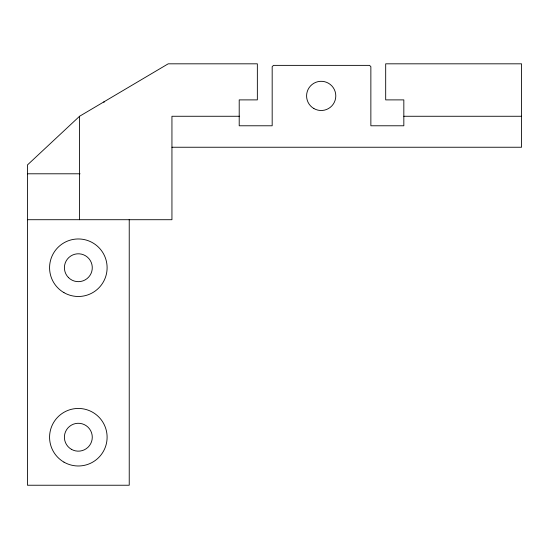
<?xml version="1.0" encoding="UTF-8"?>
<svg xmlns="http://www.w3.org/2000/svg" width="549" height="549" viewBox="0 0 549 549"><rect width="100%" height="100%" fill="white"/><g stroke="black" fill="none" stroke-linecap="round" stroke-linejoin="round"><path stroke-width="0.82" d="M171.94 147.242L521.55 147.242L521.55 63.821L385.686 63.821L385.686 99.891L403.831 99.891L403.831 125.783L370.863 125.783L370.863 66.676L369.559 65.372L273.484 65.372L272.174 66.676L272.174 125.783L239.206 125.783L239.206 99.891L257.351 99.891L257.351 63.821L168.2 63.821L79.571 116.264L27.45 164.947L27.45 485.234L129.235 485.234L129.235 219.456M103.624 102.032L104.379 102.032M239.652 116.264L171.94 116.264L171.94 219.71L27.45 219.71M403.831 116.264L521.55 116.264M27.45 173.793L80.044 173.793M79.571 116.264L79.571 219.71M63.959 462.134A28.768 28.768 0 0 0 107.11 437.217A28.768 28.768 0 0 0 63.959 412.306A28.768 28.768 0 0 0 63.959 462.134M63.959 292.638A28.768 28.768 0 0 0 107.11 267.727A28.768 28.768 0 0 0 63.959 242.816A28.768 28.768 0 0 0 63.959 292.638M68.488 277.581A13.938 13.938 0 0 0 91.807 271.336A13.938 13.938 0 0 0 74.733 254.262A13.938 13.938 0 0 0 68.488 277.581M71.37 449.295A13.938 13.938 0 0 0 92.28 437.217A13.938 13.938 0 0 0 71.37 425.146A13.938 13.938 0 0 0 71.37 449.295M313.891 108.551A14.603 14.603 0 0 0 335.796 95.903A14.603 14.603 0 0 0 313.891 83.256A14.603 14.603 0 0 0 313.891 108.551"/></g></svg>
